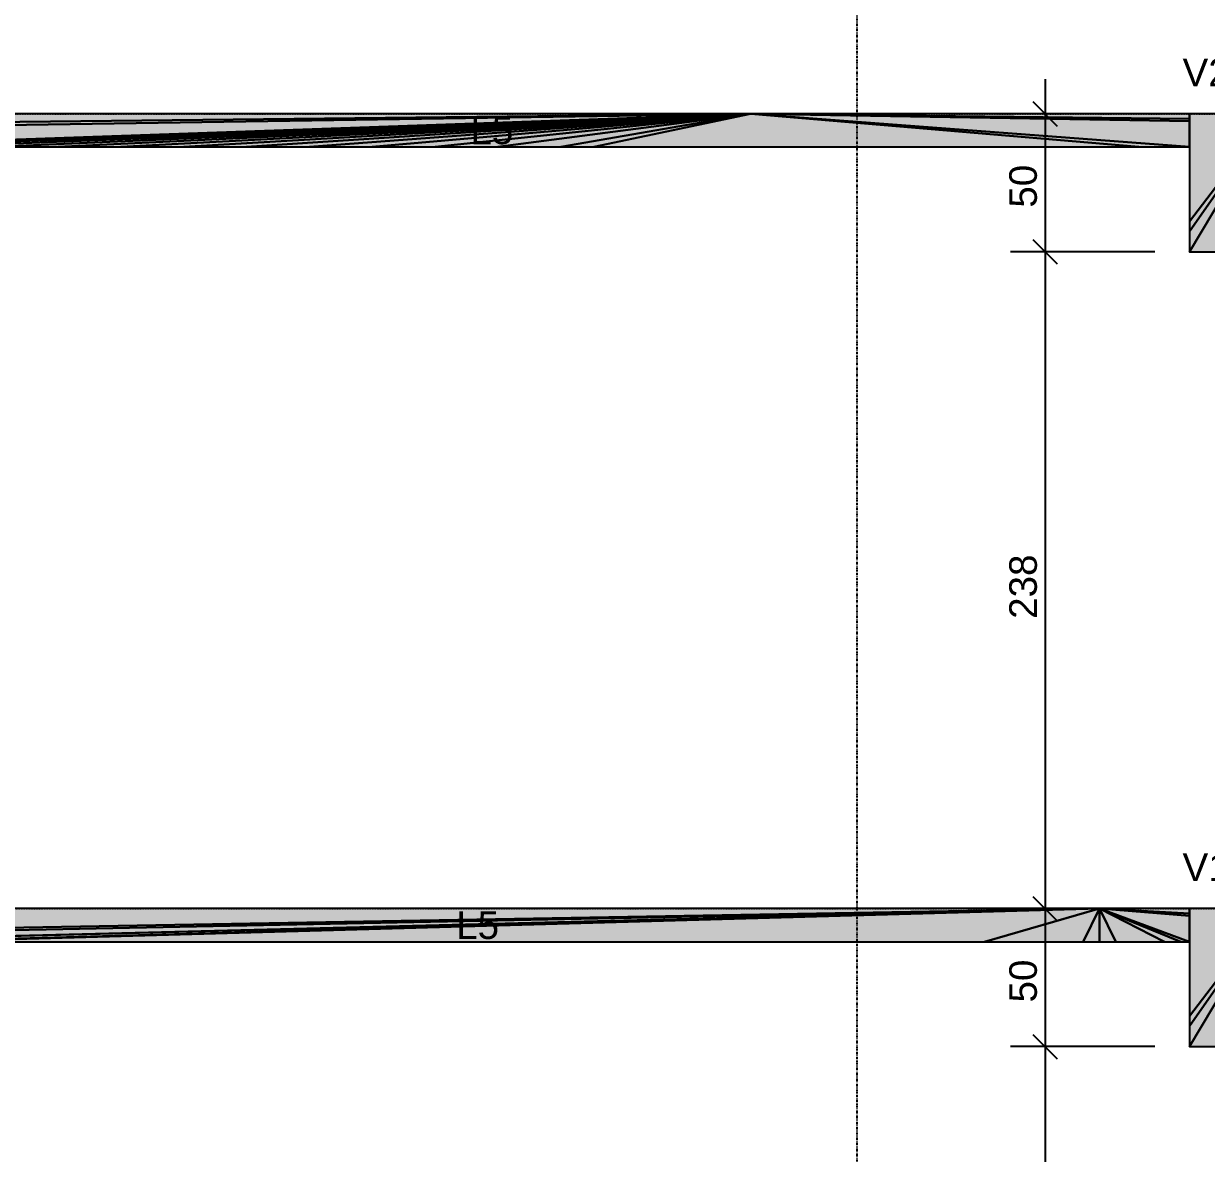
# Model space of a CAD drawing. Extents: x 37185 to 43130, y -8131 to -3926.
# Drawn here: x 41716.6 to 42002.4, y -4920 to -4647.1 of the extents above; entities that cross this region are included whole.
import ezdxf

# ---------------------------------------------------------------- set-up
doc = ezdxf.new("R2010")
doc.units = 0
doc.header["$MEASUREMENT"] = 0
doc.linetypes.add('ESTILO_TQS_0002', pattern=[0.4, 0.1, -0.3])
doc.linetypes.add('ESTILO_TQS_0004', pattern=[1.12, 0.5, -0.2, 0.01, -0.2, 0.01, -0.2])
for name, color, linetype in [('52', 3, 'CONTINUOUS'), ('67', 7, 'CONTINUOUS'), ('70', 160, 'CONTINUOUS'), ('74', 2, 'CONTINUOUS'), ('75', 9, 'CONTINUOUS'), ('96', 252, 'CONTINUOUS')]:
    doc.layers.add(name, color=color, linetype=linetype)
doc.styles.add('TQS_ARIAL', font='arial.ttf')

msp = doc.modelspace()

# ---------------------------------------------------------------- linework, layer by layer
at = {"layer": '52', "linetype": 'Continuous'}
for points in [[(42277.98, -4668.87), (42276.11, -4668.87), (42265.32, -4668.87), (42031.88, -4668.87), (42021.65, -4668.87), (42018.21, -4668.87), (41998.32, -4668.87), (41892.32, -4668.87), (41664.17, -4668.87)], [(41664.17, -4676.87), (41679.36, -4676.87), (41694.55, -4676.87), (41709.74, -4676.87), (41724.93, -4676.87), (41740.12, -4676.87), (41755.31, -4676.87), (41770.5, -4676.87), (41785.69, -4676.87), (41800.88, -4676.87), (41816.07, -4676.87), (41831.25, -4676.87), (41846.44, -4676.87), (41854.42, -4676.87), (41986.11, -4676.87), (41998.32, -4676.87)], [(41998.32, -4676.87), (41998.32, -4694.88), (41998.32, -4697.29), (41998.32, -4702.21)], [(41998.32, -4702.21), (42016.52, -4702.21), (42018.21, -4702.21), (42021.65, -4702.21)], [(42277.98, -4860.87), (42276.11, -4860.87), (42265.32, -4860.87), (42021.65, -4860.87), (42018.21, -4860.87), (41998.32, -4860.87), (41976.57, -4860.87), (41657.32, -4860.87), (41654.94, -4860.87), (41644.65, -4860.87), (41643.34, -4860.87), (41626.65, -4860.87)], [(41657.32, -4868.87), (41658.76, -4868.87), (41686.25, -4868.87), (41691.75, -4868.87), (41948.82, -4868.87), (41972.64, -4868.87), (41976.57, -4868.87), (41980.51, -4868.87), (41992.31, -4868.87), (41996.25, -4868.87), (41998.32, -4868.87)], [(41998.32, -4868.87), (41998.32, -4886.87), (41998.32, -4889.28), (41998.32, -4894.2)], [(41998.32, -4894.2), (42016.52, -4894.2), (42018.21, -4894.2), (42021.65, -4894.2)]]:
    msp.add_lwpolyline(points, dxfattribs=at)
at = {"layer": '67', "linetype": 'ESTILO_TQS_0002'}
for p, q in [((40546.3, -4668.87), (42548.32, -4668.87)), ((40668.02, -4860.87), (42548.32, -4860.87))]:
    msp.add_line(p, q, dxfattribs=at)
at = {"layer": '70', "linetype": 'ESTILO_TQS_0004'}
msp.add_line((41917.98, -4323.44), (41917.98, -5192.87), dxfattribs=at)
at = {"layer": '75', "linetype": 'Continuous'}
for p, q in [((41963.45, -4660.54), (41963.45, -4710.54)), ((41960.5, -4665.93), (41966.39, -4671.82)), ((41962.5, -4668.87), (41955.11, -4668.87)), ((41970.83, -4668.87), (41970.83, -4668.87)), ((41963.45, -4693.87), (41963.45, -4869.2)), ((41960.5, -4699.26), (41966.39, -4705.15)), ((41960.5, -4699.26), (41966.39, -4705.15)), ((41989.98, -4702.21), (41955.11, -4702.21)), ((41989.98, -4702.21), (41955.11, -4702.21)), ((41998.32, -4702.21), (41998.32, -4702.21)), ((41998.32, -4702.21), (41998.32, -4702.21)), ((41963.45, -4852.54), (41963.45, -4902.54)), ((41960.5, -4857.92), (41966.39, -4863.82)), ((41960.5, -4857.92), (41966.39, -4863.82)), ((41958.18, -4860.87), (41958.18, -4860.87)), ((41958.18, -4860.87), (41958.18, -4860.87)), ((41966.51, -4860.87), (41971.78, -4860.87)), ((41966.51, -4860.87), (41971.78, -4860.87)), ((41963.45, -4885.87), (41963.45, -5061.21)), ((41960.5, -4891.26), (41966.39, -4897.15)), ((41960.5, -4891.26), (41966.39, -4897.15)), ((41989.98, -4894.2), (41955.11, -4894.2)), ((41989.98, -4894.2), (41955.11, -4894.2)), ((41998.32, -4894.2), (41998.32, -4894.2)), ((41998.32, -4894.2), (41998.32, -4894.2))]:
    msp.add_line(p, q, dxfattribs=at)
at = {"layer": '96', "linetype": 'Continuous'}
for points in [[(41892.32, -4668.87), (41664.17, -4668.87), (41664.17, -4671.41), (41892.32, -4668.87)], [(41892.32, -4668.87), (41664.17, -4671.41), (41664.17, -4672.32), (41892.32, -4668.87)], [(41892.32, -4668.87), (41664.17, -4672.32), (41664.17, -4676.87), (41892.32, -4668.87)], [(41892.32, -4668.87), (41664.17, -4676.87), (41679.36, -4676.87), (41892.32, -4668.87)], [(41892.32, -4668.87), (41679.36, -4676.87), (41694.55, -4676.87), (41892.32, -4668.87)], [(41892.32, -4668.87), (41694.55, -4676.87), (41709.74, -4676.87), (41892.32, -4668.87)], [(41892.32, -4668.87), (41709.74, -4676.87), (41724.93, -4676.87), (41892.32, -4668.87)], [(41892.32, -4668.87), (41724.93, -4676.87), (41740.12, -4676.87), (41892.32, -4668.87)], [(41892.32, -4668.87), (41740.12, -4676.87), (41755.31, -4676.87), (41892.32, -4668.87)], [(41892.32, -4668.87), (41755.31, -4676.87), (41770.5, -4676.87), (41892.32, -4668.87)], [(41892.32, -4668.87), (41770.5, -4676.87), (41785.69, -4676.87), (41892.32, -4668.87)], [(41892.32, -4668.87), (41785.69, -4676.87), (41800.88, -4676.87), (41892.32, -4668.87)], [(41892.32, -4668.87), (41800.88, -4676.87), (41816.07, -4676.87), (41892.32, -4668.87)], [(41892.32, -4668.87), (41816.07, -4676.87), (41831.25, -4676.87), (41892.32, -4668.87)], [(41892.32, -4668.87), (41831.25, -4676.87), (41846.44, -4676.87), (41892.32, -4668.87)], [(41892.32, -4668.87), (41846.44, -4676.87), (41854.42, -4676.87), (41892.32, -4668.87)], [(41892.32, -4668.87), (41854.42, -4676.87), (41986.11, -4676.87), (41892.32, -4668.87)], [(41892.32, -4668.87), (41986.11, -4676.87), (41998.32, -4676.87), (41892.32, -4668.87)], [(41892.32, -4668.87), (41998.32, -4676.87), (41998.32, -4670.63), (41892.32, -4668.87)], [(41892.32, -4668.87), (41998.32, -4670.63), (41998.32, -4670.05), (41892.32, -4668.87)], [(41892.32, -4668.87), (41998.32, -4670.05), (41998.32, -4668.87), (41892.32, -4668.87)], [(42018.21, -4668.87), (41998.32, -4668.87), (41998.32, -4694.88), (42018.21, -4668.87)], [(42018.21, -4668.87), (41998.32, -4694.88), (41998.32, -4697.29), (42018.21, -4668.87)], [(42018.21, -4668.87), (41998.32, -4697.29), (41998.32, -4702.21), (42018.21, -4668.87)], [(42018.21, -4668.87), (41998.32, -4702.21), (42016.52, -4702.21), (42018.21, -4668.87)], [(41976.57, -4860.87), (41657.32, -4860.87), (41657.32, -4866.49), (41976.57, -4860.87)], [(41976.57, -4860.87), (41657.32, -4866.49), (41657.32, -4867.22), (41976.57, -4860.87)], [(41976.57, -4860.87), (41657.32, -4867.22), (41657.32, -4868.87), (41976.57, -4860.87)], [(41976.57, -4860.87), (41657.32, -4868.87), (41658.76, -4868.87), (41976.57, -4860.87)], [(41976.57, -4860.87), (41658.76, -4868.87), (41686.25, -4868.87), (41976.57, -4860.87)], [(41976.57, -4860.87), (41686.25, -4868.87), (41691.75, -4868.87), (41976.57, -4860.87)], [(41976.57, -4860.87), (41691.75, -4868.87), (41948.82, -4868.87), (41976.57, -4860.87)], [(41976.57, -4860.87), (41948.82, -4868.87), (41972.64, -4868.87), (41976.57, -4860.87)], [(41976.57, -4860.87), (41972.64, -4868.87), (41976.57, -4868.87), (41976.57, -4860.87)], [(41976.57, -4860.87), (41976.57, -4868.87), (41980.51, -4868.87), (41976.57, -4860.87)], [(41976.57, -4860.87), (41980.51, -4868.87), (41992.31, -4868.87), (41976.57, -4860.87)], [(41976.57, -4860.87), (41992.31, -4868.87), (41996.25, -4868.87), (41976.57, -4860.87)], [(41976.57, -4860.87), (41996.25, -4868.87), (41998.32, -4868.87), (41976.57, -4860.87)], [(41976.57, -4860.87), (41998.32, -4868.87), (41998.32, -4862.63), (41976.57, -4860.87)], [(41976.57, -4860.87), (41998.32, -4862.63), (41998.32, -4862.05), (41976.57, -4860.87)], [(41976.57, -4860.87), (41998.32, -4862.05), (41998.32, -4860.87), (41976.57, -4860.87)], [(42018.21, -4860.87), (41998.32, -4860.87), (41998.32, -4886.87), (42018.21, -4860.87)], [(42018.21, -4860.87), (41998.32, -4886.87), (41998.32, -4889.28), (42018.21, -4860.87)], [(42018.21, -4860.87), (41998.32, -4889.28), (41998.32, -4894.2), (42018.21, -4860.87)], [(42018.21, -4860.87), (41998.32, -4894.2), (42016.52, -4894.2), (42018.21, -4860.87)]]:
    msp.add_lwpolyline(points, dxfattribs=at)
for points in [[(41892.32, -4668.87), (41664.17, -4668.87), (41664.17, -4671.41)], [(41892.32, -4668.87), (41664.17, -4671.41), (41892.32, -4668.87)], [(41892.32, -4668.87), (41664.17, -4671.41), (41664.17, -4672.32)], [(41892.32, -4668.87), (41664.17, -4672.32), (41892.32, -4668.87)], [(41892.32, -4668.87), (41664.17, -4672.32), (41664.17, -4676.87)], [(41892.32, -4668.87), (41664.17, -4676.87), (41892.32, -4668.87)], [(41892.32, -4668.87), (41664.17, -4676.87), (41679.36, -4676.87)], [(41892.32, -4668.87), (41679.36, -4676.87), (41892.32, -4668.87)], [(41892.32, -4668.87), (41679.36, -4676.87), (41694.55, -4676.87)], [(41892.32, -4668.87), (41694.55, -4676.87), (41892.32, -4668.87)], [(41892.32, -4668.87), (41694.55, -4676.87), (41709.74, -4676.87)], [(41892.32, -4668.87), (41709.74, -4676.87), (41892.32, -4668.87)], [(41892.32, -4668.87), (41709.74, -4676.87), (41724.93, -4676.87)], [(41892.32, -4668.87), (41724.93, -4676.87), (41892.32, -4668.87)], [(41892.32, -4668.87), (41724.93, -4676.87), (41740.12, -4676.87)], [(41892.32, -4668.87), (41740.12, -4676.87), (41892.32, -4668.87)], [(41892.32, -4668.87), (41740.12, -4676.87), (41755.31, -4676.87)], [(41892.32, -4668.87), (41755.31, -4676.87), (41892.32, -4668.87)], [(41892.32, -4668.87), (41755.31, -4676.87), (41770.5, -4676.87)], [(41892.32, -4668.87), (41770.5, -4676.87), (41892.32, -4668.87)], [(41892.32, -4668.87), (41770.5, -4676.87), (41785.69, -4676.87)], [(41892.32, -4668.87), (41785.69, -4676.87), (41892.32, -4668.87)], [(41892.32, -4668.87), (41785.69, -4676.87), (41800.88, -4676.87)], [(41892.32, -4668.87), (41800.88, -4676.87), (41892.32, -4668.87)], [(41892.32, -4668.87), (41800.88, -4676.87), (41816.07, -4676.87)], [(41892.32, -4668.87), (41816.07, -4676.87), (41892.32, -4668.87)], [(41892.32, -4668.87), (41816.07, -4676.87), (41831.25, -4676.87)], [(41892.32, -4668.87), (41831.25, -4676.87), (41892.32, -4668.87)], [(41892.32, -4668.87), (41831.25, -4676.87), (41846.44, -4676.87)], [(41892.32, -4668.87), (41846.44, -4676.87), (41892.32, -4668.87)], [(41892.32, -4668.87), (41846.44, -4676.87), (41854.42, -4676.87)], [(41892.32, -4668.87), (41854.42, -4676.87), (41892.32, -4668.87)], [(41892.32, -4668.87), (41854.42, -4676.87), (41986.11, -4676.87)], [(41892.32, -4668.87), (41986.11, -4676.87), (41892.32, -4668.87)], [(41892.32, -4668.87), (41986.11, -4676.87), (41998.32, -4676.87)], [(41892.32, -4668.87), (41998.32, -4676.87), (41892.32, -4668.87)], [(41892.32, -4668.87), (41998.32, -4676.87), (41998.32, -4670.63)], [(41892.32, -4668.87), (41998.32, -4670.63), (41892.32, -4668.87)], [(41892.32, -4668.87), (41998.32, -4670.63), (41998.32, -4670.05)], [(41892.32, -4668.87), (41998.32, -4670.05), (41892.32, -4668.87)], [(41892.32, -4668.87), (41998.32, -4670.05), (41998.32, -4668.87)], [(41892.32, -4668.87), (41998.32, -4668.87), (41892.32, -4668.87)], [(42018.21, -4668.87), (41998.32, -4668.87), (41998.32, -4694.88)], [(42018.21, -4668.87), (41998.32, -4694.88), (42018.21, -4668.87)], [(42018.21, -4668.87), (41998.32, -4694.88), (41998.32, -4697.29)], [(42018.21, -4668.87), (41998.32, -4697.29), (42018.21, -4668.87)], [(42018.21, -4668.87), (41998.32, -4697.29), (41998.32, -4702.21)], [(42018.21, -4668.87), (41998.32, -4702.21), (42018.21, -4668.87)], [(42018.21, -4668.87), (41998.32, -4702.21), (42016.52, -4702.21)], [(41976.57, -4860.87), (41657.32, -4860.87), (41657.32, -4866.49)], [(41976.57, -4860.87), (41657.32, -4866.49), (41976.57, -4860.87)], [(41976.57, -4860.87), (41657.32, -4866.49), (41657.32, -4867.22)], [(41976.57, -4860.87), (41657.32, -4867.22), (41976.57, -4860.87)], [(41976.57, -4860.87), (41657.32, -4867.22), (41657.32, -4868.87)], [(41976.57, -4860.87), (41657.32, -4868.87), (41976.57, -4860.87)], [(41976.57, -4860.87), (41657.32, -4868.87), (41658.76, -4868.87)], [(41976.57, -4860.87), (41658.76, -4868.87), (41976.57, -4860.87)], [(41976.57, -4860.87), (41658.76, -4868.87), (41686.25, -4868.87)], [(41976.57, -4860.87), (41686.25, -4868.87), (41976.57, -4860.87)], [(41976.57, -4860.87), (41686.25, -4868.87), (41691.75, -4868.87)], [(41976.57, -4860.87), (41691.75, -4868.87), (41976.57, -4860.87)], [(41976.57, -4860.87), (41691.75, -4868.87), (41948.82, -4868.87)], [(41976.57, -4860.87), (41948.82, -4868.87), (41976.57, -4860.87)], [(41976.57, -4860.87), (41948.82, -4868.87), (41972.64, -4868.87)], [(41976.57, -4860.87), (41972.64, -4868.87), (41976.57, -4860.87)], [(41976.57, -4860.87), (41972.64, -4868.87), (41976.57, -4868.87)], [(41976.57, -4860.87), (41976.57, -4868.87), (41976.57, -4860.87)], [(41976.57, -4860.87), (41976.57, -4868.87), (41980.51, -4868.87)], [(41976.57, -4860.87), (41980.51, -4868.87), (41976.57, -4860.87)], [(41976.57, -4860.87), (41980.51, -4868.87), (41992.31, -4868.87)], [(41976.57, -4860.87), (41992.31, -4868.87), (41976.57, -4860.87)], [(41976.57, -4860.87), (41992.31, -4868.87), (41996.25, -4868.87)], [(41976.57, -4860.87), (41996.25, -4868.87), (41976.57, -4860.87)], [(41976.57, -4860.87), (41996.25, -4868.87), (41998.32, -4868.87)], [(41976.57, -4860.87), (41998.32, -4868.87), (41976.57, -4860.87)], [(41976.57, -4860.87), (41998.32, -4868.87), (41998.32, -4862.63)], [(41976.57, -4860.87), (41998.32, -4862.63), (41976.57, -4860.87)], [(41976.57, -4860.87), (41998.32, -4862.63), (41998.32, -4862.05)], [(41976.57, -4860.87), (41998.32, -4862.05), (41976.57, -4860.87)], [(41976.57, -4860.87), (41998.32, -4862.05), (41998.32, -4860.87)], [(41976.57, -4860.87), (41998.32, -4860.87), (41976.57, -4860.87)], [(42018.21, -4860.87), (41998.32, -4860.87), (41998.32, -4886.87)], [(42018.21, -4860.87), (41998.32, -4886.87), (42018.21, -4860.87)], [(42018.21, -4860.87), (41998.32, -4886.87), (41998.32, -4889.28)], [(42018.21, -4860.87), (41998.32, -4889.28), (42018.21, -4860.87)], [(42018.21, -4860.87), (41998.32, -4889.28), (41998.32, -4894.2)], [(42018.21, -4860.87), (41998.32, -4894.2), (42018.21, -4860.87)], [(42018.21, -4860.87), (41998.32, -4894.2), (42016.52, -4894.2)]]:
    msp.add_solid(points, dxfattribs=at)

# ---------------------------------------------------------------- texts
at = {"layer": '74', "linetype": 'Continuous', "style": 'TQS_ARIAL'}
for s, p in [('V202', (41996.65, -4662.21)), ('L5', (41824.58, -4676.21)), ('V102', (41996.65, -4854.2)), ('L5', (41821.15, -4868.2))]:
    msp.add_text(s, height=6.667, dxfattribs=at).set_placement(p)
at = {"layer": '75', "linetype": 'Continuous', "style": 'TQS_ARIAL'}
for s, p in [('50', (41961.45, -4691.54)), ('238', (41961.45, -4790.87)), ('50', (41961.45, -4883.54))]:
    msp.add_text(s, height=6.667, rotation=90, dxfattribs=at).set_placement(p)

doc.saveas('drawing.dxf')
